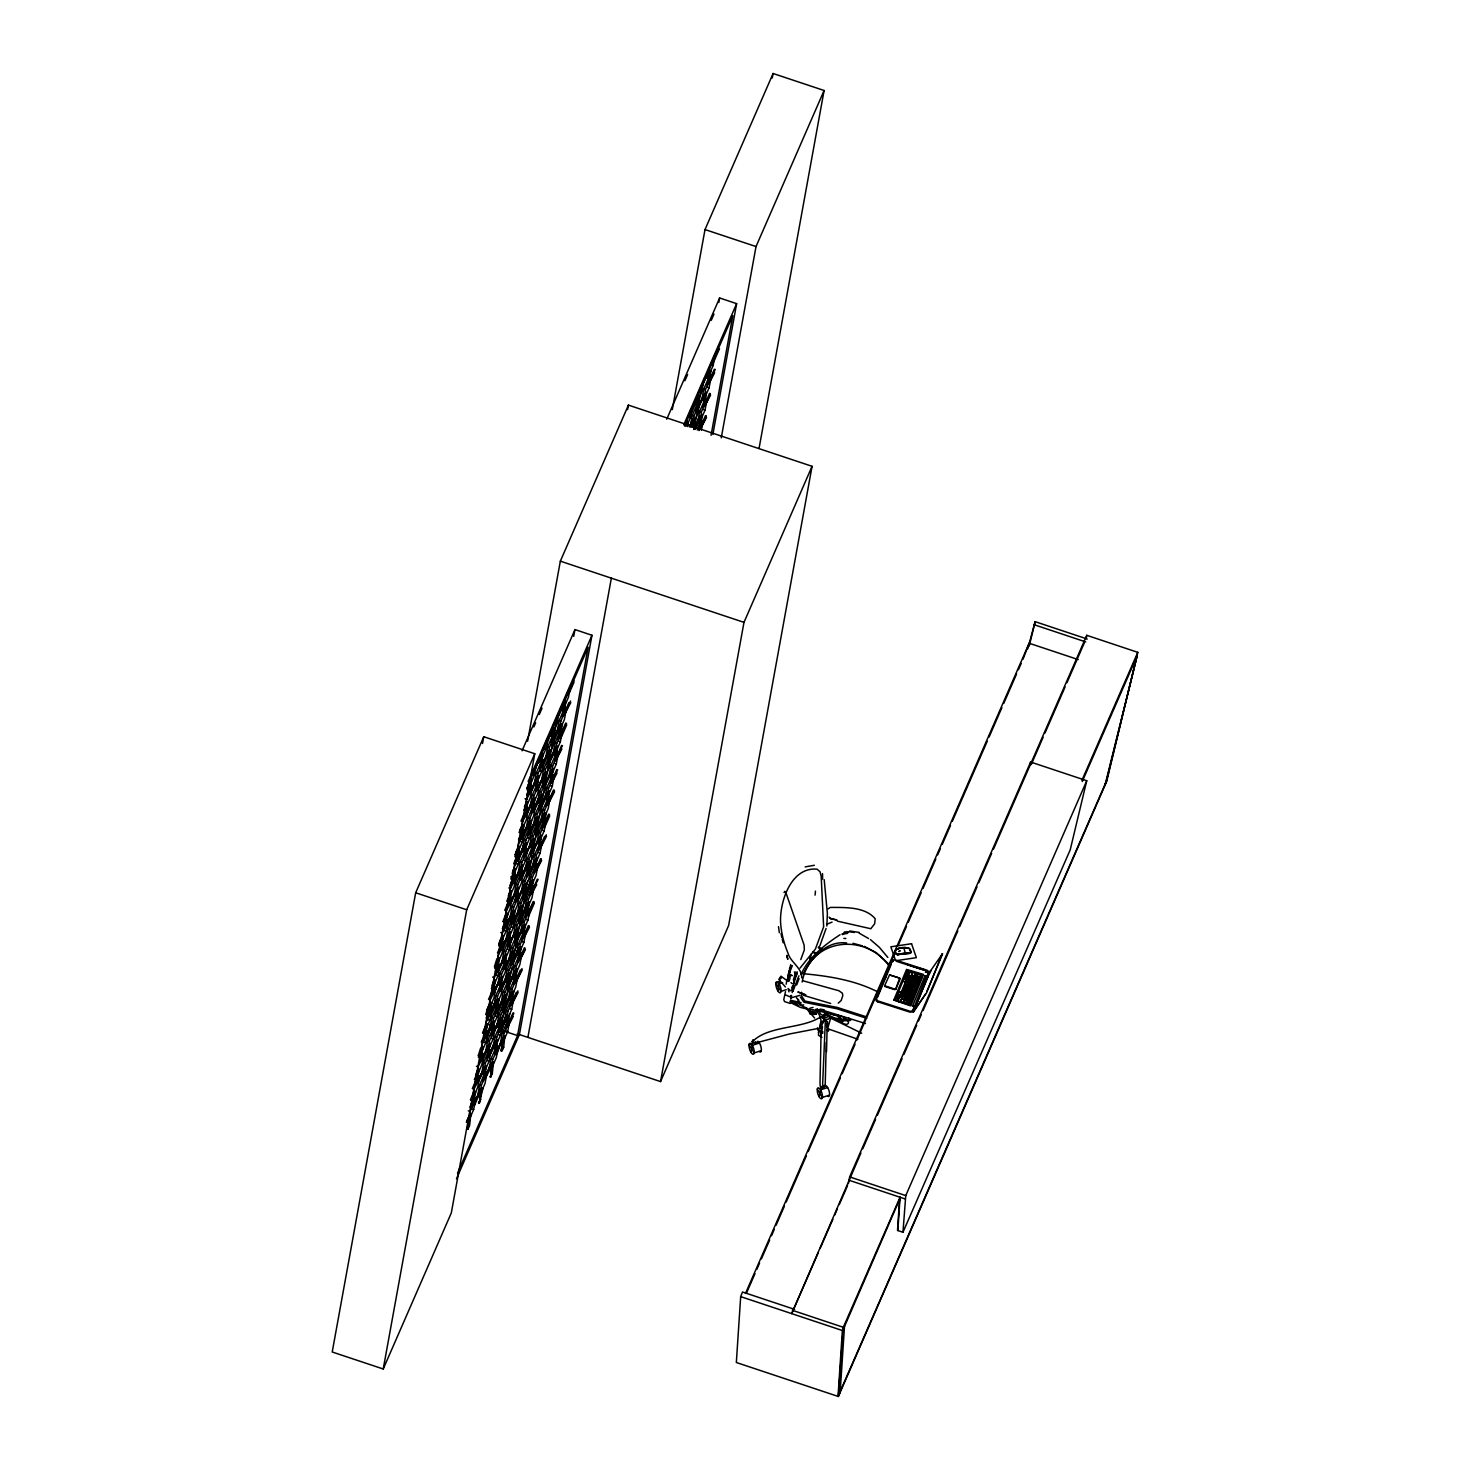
<?xml version="1.0" encoding="UTF-8"?>
<svg xmlns="http://www.w3.org/2000/svg" width="1470" height="1470" viewBox="0 0 1470 1470"><rect width="100%" height="100%" fill="white"/><g stroke="black" fill="none" stroke-linecap="round" stroke-linejoin="round"><path stroke-width="1.5" d="M792.385 986.039L792.863 991.368L798.908 975.786M826.269 1042.469L825.258 1083.28L824.89 1086.514L822.263 1087.873L820.187 1086.146L820.021 1082.876L821.142 1028.945L822.906 1021.227M784.061 892.547L784.778 891.353L785.954 892.786L804.108 945.081L804.347 949.859L800.783 959.579M826.507 1051.583L827.279 1021.429M827.5 1023.322L827.536 1021.705L825.607 1020.823L822.851 1021.246L822.3 1022.808M825.368 1020.805L822.483 1087.892M797.273 971.89L796.262 975.639M820.995 1021.54L819.874 1028.118L789.39 1033.998L754.514 1043.296L752.052 1041.807L753.099 1039.676M794.59 1309.366L742.479 1292.001L740.678 1296.632L736.341 1362.506L838.359 1396.5L1106.689 781.434L1137.78 652.331L1086.771 635.316L993.463 849.182M838.029 1396.39L842.365 1330.515M897.858 1230.555L900.063 1197.241L843.321 1327.3L838.359 1396.5L840.178 1391.87L844.515 1325.995L842.714 1330.626L740.678 1296.632M842.714 1330.626L899.566 1199.428L897.508 1230.445L902.966 1232.246L905.759 1195.606L1086.753 780.717L1030.635 762.03L849.642 1176.9L848.429 1183.589M791.393 997.597L791.54 995.447M913.127 1012.058L926.633 992.673L942.178 953.81M913.495 1011.727L913.917 1011.048M815.078 895.138L815.464 891.114M793.579 985.268L793.194 990.872M786.193 984.22L786.726 980.766L788.067 981.464M790.695 997.193L790.952 995.521M790.162 976.613L789.537 980.122M826.765 1027.475L827.5 1023.138M819.856 1028.118L821.05 1020.07L819.562 1016.468M792.422 990.615L795.435 973.783L794.333 971.909M415.679 892.768L332.22 1351.996L383.229 1368.993L451.308 1212.934L534.768 753.724L483.759 736.727L415.679 892.768L466.688 909.765L383.229 1368.993M482.528 743.471L483.759 736.727M527.62 741.247L560.346 561.154L628.425 405.114L812.065 466.302L728.624 925.53L660.544 1081.589L517.275 1033.851M470.823 1113.837L469.647 1125.267L467.938 1129.162L470.014 1111.43L480.635 1089.307L474.314 1103.529M471.135 1106.579L473.689 1102.959L475.71 1091.824L473.175 1095.444L471.999 1106.873L474.057 1089.123L484.696 1067.018L478.173 1079.733M483.079 1057.738L488.738 1044.729L478.099 1066.834L476.041 1084.584L477.217 1073.155M489.363 1006.27L488.187 1017.699L490.263 999.968L500.903 977.844L494.379 990.578M493.957 991.515L495.133 980.086L491.403 995.116L494.306 977.66L504.945 955.555L499.286 968.565M506.525 923.693L513.048 910.977L502.409 933.082L500.351 950.833L502.372 939.679M510.586 901.404L517.109 888.688L506.47 910.794L504.394 928.525L505.57 917.096M510.145 902.341L511.321 890.912L507.609 905.961L510.513 888.505L521.152 866.4L515.474 879.391M521.776 827.941L520.601 839.37L522.677 821.62L533.316 799.515L526.793 812.23M525.837 805.633L524.661 817.063L526.719 799.331L537.358 777.226L531.681 790.217M530.78 777.042L528.704 794.774L529.88 783.345M467.938 1129.162L469.959 1118.009M518.579 850.505L516.558 861.659L518.616 843.909L529.255 821.803L522.732 834.519M467.092 1128.887L470.418 1116.061M474.057 1095.995L474.865 1091.53M476.886 1080.395L477.695 1075.93M480.874 1059.962L482.16 1051.418M485.798 1031.352L486.625 1026.887M490.263 1006.821L491.072 1002.375M498.367 962.244L497.999 969.208L499.175 957.779M501.196 946.643L502.813 937.713M506.47 917.666L507.279 913.201M510.108 897.6L507.609 905.961M514.573 873.07L514.206 880.052L515.382 868.623M518.212 853.004L519.02 848.558M526.315 808.426L523.798 816.787M529.476 792.44L530.78 783.914M477.75 1080.67L478.926 1069.241M485.853 1036.093L487.029 1024.663M489.896 1013.804L491.917 1002.65M502.06 946.919L503.218 935.49M508.124 913.476L505.257 924.354M518.249 857.745L519.424 846.316M524.331 824.321L522.309 835.456L519.755 839.076M526.352 813.167L527.528 801.738M530.413 790.878L531.589 779.449M482.215 1057.445L482.472 1061.083L488.132 1048.073M508.142 932.991L508.399 936.611L502.722 949.62L502.483 945.982L509.006 933.266L498.367 955.371L496.29 973.122L497.466 961.692M514.022 882.459L520.545 869.725L514.867 882.735L514.629 879.115M524.606 847.437L518.083 860.17L524.349 843.817L514.573 866.197L512.497 883.948L513.673 872.518M466.284 1121.996L467.974 1122.565L473.652 1109.556L475.674 1098.421L473.983 1097.851M478.43 1055.129L480.139 1055.699L485.798 1042.689L487.838 1031.536L486.129 1030.966M482.491 1032.84L484.181 1033.392L489.859 1020.401L491.88 1009.247L490.19 1008.677M492.285 988.814L497.962 975.804L499.984 964.669L498.293 964.099L495.849 969.667M498.697 943.666L500.388 944.236L506.066 931.227L508.087 920.073L506.397 919.503M510.843 876.782L512.534 877.351L518.212 864.342L520.233 853.206L518.542 852.637M514.886 854.493L516.595 855.062L522.273 842.053L524.294 830.917L522.585 830.348M527.05 787.608L528.741 788.177L534.418 775.186L536.44 764.033L531.589 775.186M479.643 1084.842L477.621 1095.995L479.33 1096.565L485.008 1083.555L487.029 1072.402L485.32 1071.851L479.643 1084.842L481.351 1085.411L479.33 1096.565M483.704 1062.553L481.682 1073.706L483.373 1074.258L489.051 1061.266L491.072 1050.113L489.381 1049.543L483.704 1062.553L485.394 1063.122L483.373 1074.258M492.615 1029.11L487.746 1040.264L485.725 1051.399L487.434 1051.969L493.093 1038.978L495.133 1027.824L493.424 1027.254M496.676 1006.821L491.807 1017.975L489.786 1029.11L491.476 1029.68L497.154 1016.67L499.175 1005.535L497.485 1004.965M495.849 995.668L493.828 1006.821L495.537 1007.391L501.196 994.381L503.236 983.246L501.527 982.677L495.849 995.668L497.558 996.237L495.537 1007.391M499.91 973.379L497.889 984.532L499.579 985.102L505.257 972.093L507.279 960.939L505.588 960.388L499.91 973.379L501.601 973.948L499.579 985.102M503.953 951.09L501.932 962.244L503.64 962.813L509.3 949.804L511.339 938.65L509.631 938.08L503.953 951.09L505.662 951.66L503.64 962.813M512.865 917.647L508.014 928.801L505.992 939.955L507.683 940.506L513.361 927.515L515.382 916.361L513.692 915.792M516.925 895.359L512.056 906.512L510.035 917.647L511.744 918.217L517.403 905.208L519.443 894.072L517.734 893.503M516.117 884.223L514.077 895.359L515.786 895.928L521.464 882.919L523.485 871.784L521.776 871.214L516.117 884.223L517.808 884.775L515.786 895.928M524.22 852.637L520.159 861.916L518.138 873.07L519.847 873.639L525.507 860.63L527.528 849.476L525.837 848.925M528.263 830.348L524.22 839.627L522.181 850.781L523.89 851.35L529.567 838.341L531.589 827.187L529.88 826.618M528.263 817.338L526.242 828.492L527.932 829.043L533.61 816.052L535.631 804.899L533.941 804.329L528.263 817.338L529.972 817.908L527.932 829.043M532.324 795.049L530.284 806.185L531.993 806.754L537.671 793.763L539.692 782.61L537.983 782.04L532.324 795.049L534.014 795.619L531.993 806.754M541.236 761.607L536.366 772.761L534.345 783.896L536.036 784.466L541.713 771.456L543.735 760.321L542.044 759.751M479.79 1089.031L480.029 1092.651L474.369 1105.66M483.244 1070.086L483.85 1066.742M486.276 1035.156L492.799 1022.44L486.515 1038.794L491.403 1025.398M495.39 1003.202L495.996 999.857L490.318 1012.867M499.433 980.913L493.773 993.922L500.057 977.568M512.203 910.683L512.442 914.322L506.764 927.331M515.639 891.739L516.246 888.394M528.41 821.528L528.649 825.148L522.971 838.157M532.452 799.239L526.995 813.718M536.513 776.932L530.229 793.285L536.752 780.57M487.434 1051.969L489.455 1040.833L500.094 1018.728L493.571 1031.444M491.476 1029.68L493.497 1018.545L504.137 996.421L497.613 1009.155M507.683 940.506L509.704 929.371L520.343 907.266L513.82 919.981M511.744 918.217L513.765 907.082L524.404 884.958L517.881 897.692M519.847 873.639L521.868 862.486L532.508 840.381L525.984 853.096M523.89 851.35L525.911 840.197L536.55 818.092L530.027 830.807M536.036 784.466L538.075 773.312L548.714 751.207L542.191 763.941L542.43 767.561L548.089 754.551L547.851 750.931M538.387 761.607L540.096 762.177L542.118 751.023L548.659 736.066M483.005 1088.112L479.293 1103.161L481.315 1092.008M484.512 1069.425L483.336 1080.854L484.108 1071.667M488.15 1049.36L487.397 1058.565L488.573 1047.136M492.615 1024.847L491.439 1036.276L493.92 1023.175M498.367 998.644L495.482 1013.988L497.521 1002.834M500.314 982.493L499.543 991.699L500.719 980.269M504.761 957.962L503.585 969.391L504.357 960.204M510.843 924.538L512.865 913.384L510.843 924.538L513.397 920.918L515.419 909.765M516.925 891.096L514.904 902.231L518.616 887.2L517.44 898.629M525.029 846.5L523.853 857.947L525.874 846.793M530.78 820.315L527.895 835.64L529.935 824.505M533.132 801.922L531.093 813.075L534.823 798.026L533.647 809.455M536.77 781.856L535.999 791.062L537.175 779.633M541.236 757.344L540.06 768.773L542.522 755.672M479.293 1103.161L482.16 1087.818M510.108 934.001L507.646 947.103L509.667 935.967M504.357 967.076L505.588 960.388M520.564 877.902L521.776 871.214M485.045 1076.959L486.221 1065.529M493.148 1032.381L494.324 1020.952M499.212 998.938L497.191 1010.074L494.637 1013.694M501.252 987.785L502.428 976.356M509.355 943.207L510.531 931.778M525.543 854.033L526.719 842.604M529.604 831.744L531.625 820.591M541.75 764.859L542.926 753.43M505.717 964.559L505.956 968.197L511.633 955.188L507.554 962.336M527.84 866.014L521.317 878.748L527.601 862.394L517.808 884.775M540.096 762.177L545.774 749.167L547.795 738.032M490.998 1058.841L488.977 1069.976L490.668 1070.546L496.345 1057.555L498.367 1046.401L496.676 1045.831L490.998 1058.841L492.707 1059.411L490.668 1070.546M495.041 1036.552L493.02 1047.687L494.728 1048.257L500.388 1035.247L502.428 1024.112L500.719 1023.543L495.041 1036.552L496.75 1037.103L494.728 1048.257M503.971 1003.11L499.102 1014.245L497.08 1025.398L498.771 1025.968L504.449 1012.959L506.47 1001.823L504.78 1001.254M503.144 991.956L501.123 1003.11L502.832 1003.679L508.491 990.67L510.531 979.516L508.822 978.965L503.144 991.956L504.853 992.526L502.832 1003.679M507.205 969.667L505.184 980.821L506.874 981.372L512.552 968.381L514.573 957.227L512.883 956.658L507.205 969.667L508.896 970.237L506.874 981.372M515.308 938.08L511.248 947.378L509.226 958.513L510.935 959.083L516.595 946.092L518.634 934.938L516.925 934.369M520.159 913.936L515.308 925.089L513.287 936.225L514.978 936.794L520.656 923.785L522.677 912.649L520.986 912.08M519.351 902.782L517.33 913.936L519.039 914.505L524.698 901.496L526.738 890.361L525.029 889.791L519.351 902.782L521.06 903.352L519.039 914.505M523.412 880.493L521.391 891.647L523.081 892.216L528.759 879.207L530.78 868.053L529.09 867.502L523.412 880.493L525.102 881.063L523.081 892.216M527.454 858.204L525.433 869.358L527.142 869.928L532.801 856.918L534.841 845.764L533.132 845.195L527.454 858.204L529.163 858.774L527.142 869.928M536.366 824.762L531.515 835.915L529.476 847.069L531.184 847.62L536.862 834.629L538.884 823.476L537.175 822.906M535.558 813.627L533.537 824.762L535.227 825.332L540.905 812.322L542.926 801.187L541.236 800.617L535.558 813.627L537.267 814.196L535.227 825.332M539.619 791.338L537.579 802.473L539.288 803.043L544.966 790.033L546.987 778.898L545.278 778.328L539.619 791.338L541.309 791.889L539.288 803.043M547.722 759.751L543.661 769.03L541.64 780.184L543.33 780.754L549.008 767.744L551.029 756.591L549.339 756.039M552.573 735.606L547.722 746.742L545.682 757.895L547.391 758.465L553.069 745.455L555.09 734.302L553.382 733.732M490.539 1066.375L491.145 1063.03L484.861 1079.366L491.384 1066.65M498.642 1021.779L492.964 1034.788L499.249 1018.434M503.291 996.145L503.53 999.765L497.871 1012.775M501.674 986.848L508.197 974.132L501.876 988.336M519.498 906.972L519.737 910.61L514.059 923.601M527.601 862.394L521.317 878.748M531.038 843.449L525.378 856.44L531.644 840.105M535.098 821.142L535.705 817.798M534.088 808.518L539.747 795.509L533.481 811.863L540.005 799.147M498.771 1025.968L500.792 1014.814L511.431 992.709L504.908 1005.425M510.935 959.083L512.957 947.948L523.596 925.843L517.072 938.558M514.978 936.794L516.999 925.659L527.638 903.535L521.115 916.269M531.184 847.62L533.206 836.485L543.845 814.38L537.322 827.096M543.33 780.754L545.37 769.6L556.009 747.495L549.486 760.211M547.391 758.465L549.413 747.311L560.052 725.206L553.529 737.922M549.743 735.606L551.434 736.158L553.473 725.022L559.206 711.921M493.516 1061.818L492.34 1073.247L490.631 1077.142L491.403 1067.937M501.215 1019.463L498.734 1032.565L500.755 1021.411M505.662 994.933L501.932 1009.982L505.662 994.933L504.486 1006.362M508.014 976.539L506.838 987.969L507.609 978.781M516.117 931.962L514.941 943.391L517.403 930.289M521.868 905.759L518.983 921.102L521.023 909.948M524.22 887.384L523.044 898.813L523.816 889.607M527.859 867.318L527.087 876.506L528.263 865.077M532.324 842.788L531.148 854.217L533.61 841.116M534.345 831.653L536.899 828.033L538.075 816.603L535.19 831.928L537.23 820.774M540.023 800.433L539.251 809.639L540.427 798.21M542.448 787.056L544.47 775.921L542.448 787.056L545.003 783.437L546.178 772.007M554.282 727.429L551.397 742.754L553.418 731.619M490.631 1077.142L491.807 1065.713M549.817 751.942L547.354 765.043L549.376 753.908M495.868 1050.297L496.676 1045.831M544.065 785.017L545.278 778.328M496.382 1050.958L497.558 1039.529M508.546 984.073L509.722 972.644M516.65 939.495L517.826 928.066M520.692 917.188L522.714 906.053M524.753 894.899L525.911 883.47M528.796 872.61L529.972 861.181M532.838 850.321L534.014 838.892M540.942 805.744L542.118 794.314M549.045 761.148L550.221 749.718M553.106 738.859L555.127 727.705M496.805 1050.021L497.062 1053.641L501.876 1040.356M504.247 1009.614L500.553 1029.937L517.55 1035.597L457.537 1173.152M505.478 1002.834L508.749 984.771M509.575 980.251L511.633 968.969M518.928 951.476L512.405 964.191L518.689 947.838L508.896 970.237M513.673 957.668L516.962 939.606M517.789 935.104L520.251 921.543M521.887 912.521L524.753 896.7M525.984 889.938L527.638 880.897M528.612 875.017L535.135 862.302L529.457 875.312L529.218 871.673M530.1 867.355L532.14 856.054M532.967 851.553L536.66 831.23M537.891 824.449L540.758 808.647M541.989 801.867L545.425 782.518M546.105 779.284L549.376 761.221M550.203 756.701L552.665 743.159M554.3 734.118L557.185 718.316M559.133 712.013L557.112 723.166L551.434 736.158M573.723 636.363L574.954 629.583L591.969 635.26L519.406 1034.549L456.49 1178.756M506.397 1023.543L502.336 1032.822L500.314 1043.976L502.023 1044.545L507.701 1031.536L509.722 1020.382L508.014 1019.831M511.266 999.398L506.397 1010.533L504.375 1021.687L506.066 1022.256L511.744 1009.247L513.765 998.093L512.074 997.524M510.439 988.244L508.418 999.398L510.127 999.949L515.786 986.958L517.826 975.804L516.117 975.235L510.439 988.244L512.148 988.814L510.127 999.949M514.5 965.955L512.479 977.091L514.169 977.66L519.847 964.669L521.868 953.515L520.178 952.946L514.5 965.955L516.191 966.525L514.169 977.66M518.542 943.666L516.521 954.802L518.23 955.371L523.89 942.362L525.929 931.227L524.22 930.657L518.542 943.666L520.251 944.218L518.23 955.371M527.454 910.224L522.603 921.359L520.582 932.513L522.273 933.082L527.95 920.073L529.972 908.938L528.281 908.368M526.646 899.07L524.625 910.224L526.333 910.794L531.993 897.784L534.033 886.63L532.324 886.079L526.646 899.07L528.355 899.64L526.333 910.794M530.707 876.782L528.686 887.935L530.376 888.486L536.054 875.495L538.075 864.342L536.385 863.772L530.707 876.782L532.397 877.351L530.376 888.486M538.81 845.195L534.749 854.493L532.728 865.628L534.437 866.197L540.096 853.206L542.136 842.053L540.427 841.483M543.661 821.05L538.81 832.204L536.77 843.339L538.479 843.909L544.157 830.899L546.178 819.764L544.47 819.194M542.853 809.896L540.831 821.05L542.54 821.62L548.2 808.61L550.221 797.475L548.53 796.905L542.853 809.896L544.562 810.466L542.54 821.62M546.913 787.608L544.874 798.761L546.583 799.331L552.261 786.321L554.282 775.168L552.573 774.616L546.913 787.608L548.604 788.177L546.583 799.331M555.017 756.039L550.956 765.319L548.935 776.472L550.625 777.042L556.303 764.033L558.324 752.879L556.634 752.309M559.059 733.732L555.017 743.03L552.977 754.183L554.686 754.735L560.364 741.744L562.385 730.59L560.676 730.02M559.059 720.741L557.038 731.876L558.729 732.446L564.407 719.436L566.428 708.301L564.737 707.731L559.059 720.741L560.768 721.311L558.729 732.446M500.866 1027.732L507.389 1014.998L501.105 1031.352L506.801 1016.101M510.586 992.434L510.825 996.054L505.166 1009.063M518.689 947.838L512.405 964.191M522.75 925.549L522.989 929.187L516.466 941.903L522.199 928.801M526.187 906.604L526.793 903.26M525.176 893.962L531.699 881.247L525.415 897.6L531.093 884.591M543 814.086L543.238 817.724L537.561 830.715M541.383 804.807L547.906 792.073L541.585 806.295M555.145 747.219L555.403 750.839L548.861 763.555L554.613 750.453M558.6 728.256L559.206 724.912M502.023 1044.545L504.045 1033.392L513.03 1012.867M506.066 1022.256L508.087 1011.103L516.264 992.434M522.273 933.082L524.294 921.929L533.279 901.404M534.437 866.197L536.458 855.062L544.617 836.375M538.479 843.909L540.501 832.773L548.678 814.086M550.625 777.042L552.665 765.888L561.632 745.363M554.686 754.735L556.707 743.599L565.693 723.056M562.789 710.157L564.811 699.003L570.489 686.012L568.467 697.147L562.789 710.157L561.081 709.587M501.123 1050.848L503.163 1039.713L501.123 1050.848L503.677 1047.228L501.987 1051.142M507.205 1017.405L506.029 1028.835L508.51 1015.733M512.957 991.221L510.09 1006.546L512.111 995.41M513.287 983.981L515.308 972.828L514.133 984.257L514.978 980.067M518.947 952.762L518.175 961.968L519.351 950.539M525.433 917.096L529.163 902.047L527.987 913.476L525.433 917.096L529.163 902.047M531.515 883.654L530.339 895.083L531.111 885.895M545.37 812.873L542.485 828.216L544.525 817.063M547.722 794.498L546.546 805.928L547.318 796.722M555.825 749.902L554.649 761.331L557.112 748.23M561.577 723.718L558.692 739.042L560.713 727.889M563.929 705.324L562.753 716.754L563.524 707.548M524.716 926.578L522.236 939.679L524.257 928.525M540.905 837.404L538.443 850.505L540.464 839.352M523.412 935.122L524.22 930.657M535.154 870.461L536.385 863.772M503.677 1047.228L504.853 1035.799M507.738 1024.939L509.759 1013.804M511.78 1002.65L513.802 991.497M515.841 980.361L517.017 968.932M519.884 958.072L521.06 946.643M523.945 935.765L525.121 924.336M532.048 891.188L533.206 879.758M540.133 846.61L541.309 835.18M544.194 824.303L546.215 813.167M548.236 802.014L549.413 790.584M556.34 757.436L557.516 746.007M560.401 735.147L562.422 723.993M564.443 712.858L565.619 701.429M525.415 949.62L519.7 960.48L525.213 948.132M541.621 860.446L535.907 871.306L541.419 858.958M557.02 773.128L552.114 782.132L557.626 769.784M568.927 689.632L569.166 693.252L574.035 682.098M627.598 409.615L628.425 405.114M517.55 1035.597L588.129 647.204L528.134 784.759M527.895 1037.379L611.355 578.169M672.286 409.634L705.012 229.559L773.091 73.5L824.1 90.497L759.053 448.423M685.571 426.098L686.784 419.409M687.648 426.576L687.592 421.835M690.9 410.038L691.139 413.658L696.817 400.648M686.747 426.006L690.441 417.553L692.462 406.418L687.592 417.553M692.388 415.128L690.349 426.282L692.058 426.851L697.736 413.842L699.757 402.688L698.048 402.137L692.388 415.128L694.079 415.698L692.058 426.851M691.911 422.662L692.517 419.317L690.128 427.035M694.41 403.993L696.1 404.562L698.14 393.409L704.681 378.452M693.234 426.759L693.197 422.019M698.544 398.039L696.063 411.141L698.103 400.005M697.239 406.584L698.048 402.137M693.711 429.534L694.887 418.105M697.772 407.245L698.948 395.816M694.869 425.087L698.195 406.308L704.718 393.592L694.079 415.698M698.967 402.504L701.025 391.222M694.887 429.442L695.714 424.995L694.005 424.426M696.1 404.562L701.778 391.553L703.799 380.399M718.812 302.489L719.62 297.969L736.635 303.647L712.858 434.495M699.683 411.416L697.644 422.57L699.352 423.121L705.03 410.13L707.052 398.976L705.343 398.407L699.683 411.416L701.374 411.986L699.316 429.718L700.492 418.288M707.787 379.83L703.726 389.127L701.704 400.263L703.413 400.832L709.073 387.841L711.094 376.688L709.404 376.118M694.998 428.891L700.675 415.881L695.971 426.373M714.402 369.154L705.435 389.697L703.358 407.429L704.534 396M709.44 373.986L707.419 385.14L709.477 367.408L715.21 354.288L713.134 365.534L707.456 378.543L705.747 377.974M705.435 396.569L705.067 403.533L706.243 392.104M709.073 376.504L709.881 372.039M701.006 425.822L702.182 414.393L698.471 429.442M709.11 381.244L711.149 370.091M710.598 395.081L704.883 405.94L710.396 393.592M701.374 430.195L703.009 421.265L701.3 420.714L697.239 429.993M772.264 78.002L773.091 73.5M711.057 435.285L732.795 315.591L684.616 426.043M721.255 437.895L756.021 246.556L824.1 90.497M660.544 1081.589L743.985 622.361L812.065 466.302M751.005 1052.299L752.254 1045.354L759.384 1043.038M777.832 990.762L779.1 983.834L782.665 982.677M779.284 982.86L779.761 980.233M789.243 981.115L787.387 979.608L790.695 964.577M788.049 980.711L788.508 973.397L791.319 965.753M789.482 974.022L790.327 969.355L789.39 968.859M790.364 975.547L789.169 974.592M818.404 1032.859L819.066 1029.184M822.483 1026.795L820.921 1037.03M823.2 1022.863L825.313 1013.51M819.213 1096.804L820.48 1089.858L827.61 1087.561M824.486 1086.918L824.596 1086.22A5.733 2.04 72.1 0 1 827.114 1086.734L828.106 1088.37A5.733 2.04 72.1 0 1 829.595 1094.452L829.337 1095.83A5.733 2.04 72.1 0 1 827.849 1096.289M844.772 1017.993L847.804 1020.694L841.41 1020.694L844.423 1018.967L847.804 1020.694L848.98 1018.012M860.924 1153.013L791.705 1313.629L818.239 1252.807M897.876 954.177L903.388 953.442M896.902 954.434L910.591 952.964M908.442 953.534L898.611 954.508M912.484 1006.325L925.016 975.786L926.798 976.374L927.809 976.907L926.082 976.907L914.156 1007.262L912.539 1005.811M913.734 1007.317L915.351 1006.932L913.789 1007.134M925.016 975.786L926.247 977.109M899.438 1200.586L900.063 1197.241M1078.245 659.589L1029.147 643.235L1023.028 659.203M1030.029 765.374L1030.635 762.03M1086.165 638.66L1086.771 635.316M1086.753 780.717L1070.197 849.899L902.966 1232.246M826.838 926.045L827.389 913.458L824.192 879.648M801.72 977.844C802.253 967.885 790.254 962.207 787.828 952.762C783.73 942.711 780.974 932.053 780.533 921.175C780.129 900.265 791.632 866.767 817.081 869.174L820.058 871.784L821.179 876.304L823.641 926.817L815.409 949.014L800.047 968.087M885.73 977.715L884.995 977.936M895.671 989.439L884.536 985.69M895.597 998.828C893.282 1000.335 898.832 1001.952 898.262 999.343M898.078 999.343L895.947 997.854M896.81 995.778L897.766 994.51M905.373 982.18L901.386 992.066L898.776 991.846M900.191 1001.787C897.012 1003.881 898.666 993.463 901.974 997.891M896.847 995.998C900.43 995.319 899.125 1001.254 896.186 998.222M903.903 978.744L903.131 980.6M899.971 996.421C899.309 993.279 903.921 997.138 903.756 993.389M903.205 994.841L900.926 994.547M901.055 992.856L900.283 994.712M906.898 974.941C910.61 978.781 905.465 965.165 908.148 972.111M903.315 988.63L905.446 989.53M900.724 1001.75C898.905 995.98 907.854 1001.75 902.231 998.093M907.192 984.955C904.95 989.475 903.995 984.128 905.777 982.327M903.333 981.133L905.557 981.758L906.494 979.755M906.09 981.556L908.037 983.044L906.126 981.758L906.641 980.251L909.158 980.49L909.801 979.075M903.113 995.998L905.134 997.083L905.943 995.594M912.668 972.019L910.885 976.301L908.754 975.731M905.74 989.935C904.601 987.399 910.242 990.1 909.213 986.701M903.444 988.134L904.215 986.37L906.328 987.05M907.651 986.076L909.434 987.16M908.056 983.246L907.413 984.661M906.641 1001.162L904.675 999.453M905.061 997.689L904.417 999.122M908.313 983.448L910.591 984.257L908.46 983.779M908.919 981.152L908.405 982.291M909.287 994.565L908.534 996.348L906.42 995.668M910.059 979.259C907.339 982.125 914.101 983.136 909.342 981.684M910.683 976.907L910.022 978.395M910.15 992.618L909.397 994.253L907.339 993.628M905.832 990.229L907.651 990.798L907.155 992.562M913.752 976.778L912.852 978.248L910.922 977.182M912.613 972.258L910.297 971.523M907.909 1004.359L905.979 1003.698L907.964 1004.543M909.691 986.517L910.297 985.084M909.856 987.215C908.938 983.981 913.936 987.656 913.605 984.036M908.736 1002.558L906.861 1001.603L908.276 998.148M907.504 999.067C905.299 995.539 903.444 1001.658 906.825 1000.353M908.295 983.614L909.03 981.997L911.161 982.677M908.368 996.972L907.872 998.112M912.025 980.582L910.206 979.59L911.896 980.325M910.481 998.387L908.644 997.193M914.505 982.089L912.502 980.637M912.337 994.694L911.529 996.182L909.507 995.098M909.893 992.434C905.502 990.596 912.392 994.473 910.794 990.174M913.366 978.542L914.083 977.091L916.196 978.156M914.322 976.723C920.073 978.891 913.899 972.295 914.248 976.447M914.965 988.263C915.442 992.967 908.386 989.971 913.201 992.618M915.332 974.72L917.041 975.437L917.941 973.581L915.663 973.158L917.739 973.434M915.277 973.122L913.091 972.093L911.841 975.529M912.521 985.984L910.849 985.617L911.473 983.356M909.673 1005.094L909.268 1002.926L910.536 1003.238M907.798 999.894L909.728 1000.592M913.091 987.234C912.558 987.95 918.842 986.443 914.083 985.01M909.709 1002.779L911.051 1002.613L909.636 1002.595M910.481 1000.114C912.117 1003.477 911.143 996.825 911.418 998.424M911.455 996.789L910.904 997.983M915.332 980.251L914.744 981.611M910.775 1002.779L910.022 1005.057L908.919 1004.671M911.933 996.605L913.752 996.109L912.484 996.182M918.364 979.608L916.453 978.744L917.519 976.815M914.266 994.676L913.182 993.481M916.453 978.744C918.805 980.214 920.293 977.403 917.335 976.282M914.983 989.145L916.398 989.678L916.122 987.344M914.799 988.097L912.925 987.344L914.854 987.62M914.285 994.896L913.697 996.182M916.747 985.139L917.464 983.32M917.427 981.648L915.516 981.078L917.464 981.354M919.485 978.322L920.018 981.115L917.684 982.658M916.086 990.56L915.516 991.956M916.986 988.391L917.886 986.241M920.036 980.949L918.787 981.023M918.713 973.93L920.643 974.592L918.309 974.022M918.621 981.096L919.705 981.519M922.388 975.4L921.414 974.61M925.438 972.276L926.449 971.413M785.495 991.662L783.767 999.582L784.539 1001.566L790.217 1003.459L790.676 1000.261L801.113 1002.687M1027.769 648.84L1035.137 621.663L1087.249 639.027M1029.257 645.936L1035.137 621.663M838.947 1394.295L1106.359 781.323L1137.174 655.675L1082.269 781.507M842.733 934.663L844.644 931.888L848.374 931.962M802.179 982.052C809.805 938.54 864.507 931.98 888.909 965.643M752.125 1041.973C767.836 1025.362 800.727 1029.294 820.058 1017.332L819.984 1017.166M792.348 965.588L787.938 976.503L788.6 977.66M913.201 1011.838L913.807 1010.625M793.359 979.939L795.84 972.111M793.782 983.522L796.905 973.71M790.143 967.554L789.555 972.809M811.348 953.975L809.786 959.469L810.907 957.319M819.819 945.945L826.067 928.507M800.985 974.61C808.702 957.172 824.468 944.934 840.05 934.736M790.107 969.189L788.6 973.195L789.427 974.389M794.572 975.657L795.803 972.387M796.648 985.029L799.092 978.597M925.549 970.42L910.794 965.716M877.516 997.358L891.206 964.412M884.609 985.727L889.515 974.959M895.597 989.439L899.658 978.156M895.781 989.292L900.081 978.928M896.149 998.406L896.461 996.734M905.171 982.034L902.892 981.262L898.758 991.129M905.024 976.484L904.344 978.597L906.475 979.534M906.328 976.521L906.916 974.775M906.898 974.371L907.89 972.809M898.978 997.083L899.732 995.135M907.394 977.495L906.714 979.075M900.908 994.308L901.845 992.82M902.304 990.706C899.842 993.352 905.575 993.757 904.601 991.552M903.168 988.612L902.819 990.449M908.68 975.455L910.334 971.358L912.539 971.982M900.338 1001.805L901.974 997.744M900.246 996.55L902.121 997.248L902.8 995.355M905.483 989.347L904.638 991M905.777 988.74L906.292 987.215M904.289 998.994C900.485 999.508 903.131 994.602 905.097 997.377M903.683 994.62L903.15 996.439M904.62 992.489L903.976 994.29L905.906 995.392M905.796 990.523C902.01 991.736 909.967 993.738 904.748 992.599M906.659 987.913L907.119 986.333M910.206 984.863L908.258 984.073L907.431 985.617M910.077 979.479L910.775 977.807M910.959 977.385L911.51 975.804M903.039 1002.503L904.234 999.618M910.61 984.367L911.161 982.915M911.437 982.327L912.062 980.729M912.3 980.251L912.907 978.708M915.259 972.901C917.207 977.054 908.295 975.437 913.55 976.245M906.2 995.943L905.667 998.001M906.439 995.484L907.376 993.996M907.357 993.463L907.835 991.882M912.208 987.656C907.927 986.48 912.999 989.145 910.904 989.898C907.817 988.061 907.523 992.893 910.408 992.066M909.838 987.528L908.993 989.181L910.904 989.898M914.781 981.445L912.502 980.784L913.091 979.277M915.185 974.647L915.718 973.122M906.641 1001.015L905.557 1003.624L903.425 1003.054M906.935 1000.427L907.468 998.626L905.446 998.148M912.723 986.37L911.951 987.822M914.432 982.125C914.891 984.349 910.187 982.86 913.513 984.147M915.332 980.104C909.893 978.028 917.115 981.078 916.196 978.009M909.709 995.631C908.883 991.368 913.072 995.557 913.091 992.103M910.353 993.169L911.326 991.717M911.271 991.129L911.97 989.457L914.083 990.376M912.649 987.509L912.098 989.2L914.046 989.898M913.054 987.013L913.623 985.304L915.81 985.543M913.899 985.084L914.561 983.191L916.527 983.926M916.655 978.891L914.836 983.044M919.283 977.182L917.317 976.411L918.566 973.746M908.313 1004.377L908.809 1002.613M908.956 1002.283L909.728 1000.831M910.022 1000.261C906.751 999.343 909.709 1001.309 910.61 998.81M916.141 985.543L916.692 983.853M917.574 981.978L917.041 983.283M919.632 977.017L920.606 974.757M909.673 1002.43L910.628 1000.317M911.97 996.421L911.51 1000.592M912.87 994.363L912.282 995.723M913.384 994.014C912.08 991.129 917.519 992.158 914.285 991.846M914.983 989.292L914.138 991.754M914.965 989.328L915.736 987.62L916.765 988.042M916.729 985.433L915.865 987.05M920.44 979.406L919.264 978.983L918.566 980.563M919.54 978.763C919.209 975.014 923.674 977.697 920.385 979.204M910.977 1002.852L911.62 1001.217M913.403 996.917L912.852 998.277M918.199 985.341L919.136 983.118M919.705 981.758L918.805 984L917.427 983.485M921.58 976.797C924.207 974.353 918.401 974.867 921.378 976.944M914.322 1006.38L912.613 1010.993A2.444 1.893 10.3 0 1 909.562 1012.021L877.811 1001.823A2.444 1.893 10.3 0 1 876.23 999.306L891.959 960.957A2.444 1.893 10.3 0 1 895.009 959.928L926.761 970.126A2.444 1.893 10.3 0 1 928.342 972.644L926.633 977.238M913.568 1011.378L929.738 972.313L929.316 973.563M913.532 1011.525L929.352 973.195M926.743 991.68L942.509 954.067M792.256 983.614L790.952 982.621M522.071 750.803L574.954 629.583M666.737 419.189L719.62 297.969M533.849 726.988L535.668 722.817M539.306 714.475L542.044 708.228M684.891 380.785L687.611 374.538M711.259 320.35L713.979 314.102M466.688 909.765L534.768 753.724M528.134 781.562L591.969 635.26M683.752 424.867L736.635 303.647M537.322 762.085L538.939 758.355M526.83 788.361L530.064 780.938M541.419 754.937L534.271 770.997L539.949 757.987M552.757 728.918L546.234 741.633M569.772 689.908L573.833 680.61M691.745 410.314L697.423 397.304M708.779 371.304L702.256 384.019M718.499 349.015L713.593 358.019M527.032 789.849L529.457 784.282M546.472 745.272L551.305 731.986M563.488 706.261L556.965 718.977M713.832 361.638L719.51 348.629M526.646 795.049L530.688 785.752L532.397 786.321L530.376 797.475L524.698 810.466M550.552 742.479L552.261 738.583M561.889 716.46L563.598 712.564M560.768 721.311L568.927 702.623M689.283 426.741L692.517 419.317M541.566 767.285L547.318 754.183M554.539 737.554L559.464 726.309M565.086 713.409L568.32 705.967M690.294 426.373L693.601 418.858M712.987 374.354L708.944 383.652L714.64 372.792M524.386 806.938L526.021 803.226M570.58 701.061L564.884 711.921M715.265 369.448L709.551 380.307M523.779 810.282L525.396 806.571M553.767 741.56L559.445 728.55M570.783 702.531L564.259 715.265M691.139 426.667L692.774 422.937M525.029 811.771L520.968 821.05L522.677 821.62M557.847 738.767L559.555 734.853M534.014 795.619L544.653 773.514L538.976 786.505M694.079 428.707L699.812 415.606M701.374 411.986L709.551 393.317M539.141 785.862L543.202 776.564M561.025 735.698L564.278 728.256M704.883 405.94L708.944 396.661M519.535 831.101L521.96 825.515M566.538 723.35L560.823 734.21M519.737 832.59L520.509 828.584M532.71 802.859L526.168 815.574M544.047 776.84L537.524 789.574M561.062 737.83L566.74 724.839M696.008 428.523L700.069 419.226M518.542 839.627L521.776 832.204M531.093 813.075L532.801 809.161M529.972 817.908L539.747 795.509M541.309 791.889L551.948 769.784L546.27 782.793M698.948 430.563L705.49 415.606M522.934 836.007L528.667 822.906M547.244 780.276L551.342 773.128L544.819 785.862M560.217 750.564L556.174 759.843L561.871 748.983M704.883 418.95L700.841 428.229L706.555 417.37M515.474 853.39L517.918 847.822M562.477 745.639L556.781 756.499M702.292 425.179L706.353 415.881M514.867 856.734L516.448 850.873M513.673 863.79L515.29 860.06M527.05 835.364L528.759 831.469M537.267 814.196L547.042 791.797M548.604 788.177L556.781 769.508M518.083 860.17L523.743 847.161M530.229 832.296L535.962 819.194M552.114 782.132L556.174 772.852M512.24 873.823L513.012 869.817M510.825 879.023L513.25 873.456M530.266 834.445L535.944 821.436M547.299 795.417L540.776 808.151M509.631 886.079L514.482 874.926L516.191 875.495L514.169 886.649L508.491 899.64M545.701 805.633L547.391 801.738M544.562 810.466L553.529 789.941M537.524 828.584L543.257 815.482M552.114 795.141L548.071 804.421L554.594 791.705M508.179 896.112L509.814 892.4M554.392 790.217L548.678 801.076M506.764 901.312L509.208 895.745M541.64 827.922L543.349 824.027M529.163 858.774L539.802 836.669L533.279 849.384M510.788 902.892L514.831 893.595M539.214 837.771L532.673 852.729L538.332 839.719M544.819 824.872L548.071 817.43M503.328 920.257L505.753 914.689M549.523 814.38L544.617 823.384M503.53 921.745L505.147 918.033M516.503 892.033L509.98 904.748M544.855 827.004L549.725 815.85M502.336 928.801L503.953 925.089M514.904 902.231L516.595 898.335M525.102 881.063L535.741 858.958L530.064 871.967M506.727 925.181L512.46 912.08M518.083 899.181L523.008 887.935M544.01 839.719L539.968 849.017L546.491 836.301M499.267 942.564L501.711 936.978M546.289 834.813L540.574 845.673M498.661 945.908L500.241 940.047M523.798 888.303L517.275 901.036M497.466 952.946L499.102 949.234M522.199 898.519L523.89 894.624M521.06 903.352L530.835 880.971M532.397 877.351L540.574 858.682M501.876 949.326L507.536 936.335M514.022 921.47L519.755 908.368M535.907 871.306L539.968 862.026M494.416 966.709L496.805 958.991M494.618 968.197L497.044 962.611M518.138 920.808L519.847 916.912M529.494 894.807L531.184 890.912M505.662 951.66L516.301 929.554L509.778 942.27M528.355 899.64L537.322 879.115M499.433 967.903L503.493 958.624M514.904 932.513L509.171 945.614L514.831 932.605M521.317 917.758L527.05 904.656M532.673 891.739L535.907 884.315M491.991 985.286L493.608 981.574M538.185 879.391L532.471 890.25M491.366 988.63L493.001 984.918M504.339 958.899L497.815 971.633M521.354 919.889L527.032 906.88M536.752 884.591L531.864 893.595M491.403 995.116L493.093 991.221M502.74 969.116L505.294 965.496L506.47 954.067M501.601 973.948L512.24 951.843L506.58 964.853M528.612 914.028L531.864 906.604M487.121 1009.431L489.547 1003.863M534.125 901.68L528.41 912.539M485.706 1014.631L488.095 1006.913M528.649 916.178L534.327 903.168M486.129 1017.975L489.381 1010.533M487.342 1017.424L489.051 1013.51M495.996 999.857L486.203 1022.256L484.144 1039.988L485.32 1028.559M497.558 996.237L507.352 973.857M520.251 944.218L528.41 925.549M491.329 1012.499L496.254 1001.254M527.803 928.893L523.761 938.191L529.476 927.313M483.06 1031.719L485.504 1026.152M529.274 925.843L524.367 934.846M483.281 1033.208L484.034 1029.22M490.557 1016.487L496.235 1003.495M507.591 977.476L501.068 990.192M481.26 1042.12L482.895 1038.408M505.992 987.693L507.683 983.797M491.954 1022.146L482.16 1044.545L480.102 1062.277L481.26 1050.848M504.853 992.526L515.492 970.42L508.969 983.136M516.191 966.525L524.367 947.838M497.815 1010.643L503.548 997.542M509.171 984.624L514.096 973.379M519.7 960.48L523.761 951.182M478.209 1055.883L480.598 1048.165M478.411 1057.371L480.837 1051.785M514.886 973.765L508.363 986.48M479.643 1058.841L482.087 1053.273L483.777 1053.825L481.756 1064.978L476.078 1077.988M501.932 1009.982L503.64 1006.086M512.148 988.814L520.307 970.126M484.053 1055.221L487.287 1047.798M505.11 1006.913L509.171 997.634M519.7 973.471L515.658 982.769L522.181 970.053M475.784 1074.46L477.401 1070.73M517.109 979.7L521.979 968.565M474.351 1079.66L476.795 1074.074M497.889 1032.271L500.443 1028.651L501.619 1017.222M509.226 1006.27L510.935 1002.375M485.394 1063.122L495.188 1040.723L488.904 1057.077L495.427 1044.361M496.75 1037.103L506.544 1014.723M478.375 1081.222L483.281 1069.535M490.539 1053.365L495.096 1042.432M512.405 1003.202L515.658 995.778M470.914 1098.604L473.34 1093.037M517.918 990.853L512.203 1001.713M471.117 1100.093L472.734 1096.381M484.089 1070.362L477.566 1083.078M518.12 992.342L511.597 1005.057M469.922 1107.13L473.175 1099.707M482.491 1080.579L484.181 1076.683M481.351 1085.411L491.145 1063.03M492.707 1059.411L503.328 1037.305L497.668 1050.297M466.872 1120.893L469.298 1115.326M513.875 1013.142L507.554 1027.346L513.269 1016.487M467.074 1122.382L467.846 1118.376M478.43 1102.868L480.984 1099.248M489.786 1076.867L492.34 1073.247M779.78 979.057L779.909 980.472M755.947 1041.569L754.771 1042.561M787.387 979.608L789.004 975.915M826.177 1012.26L822.52 1017.773L820.095 1016.928C818.845 1012.444 814.196 1007.667 809.308 1010.46L809.75 1013.841L811.936 1013.73M818.735 1032.087L818.478 1035.321L821.95 1037.361M831.009 1016.634L828.29 1019.151L825.35 1019.408L820.499 1016.542M830.844 1017.295L827.683 1028.724L857.855 1039.235M828.051 1031.481L828.988 1029.294M840.711 1016.358C837.882 1021.723 829.337 1015.109 825.405 1013.216M823.972 1086.532L823.972 1085.356M745.492 1293.416L1029.147 643.235M746.723 1292.553L754.992 1273.608M756.829 1269.4L759.567 1263.097M761.405 1258.89L769.674 1239.945M771.511 1235.737L774.267 1229.416M776.105 1225.208L784.355 1206.282M786.193 1202.074L806.387 1155.769M808.224 1151.561L840.362 1077.914M842.2 1073.706L855.044 1044.251M856.881 1040.043L894.513 953.773M898.188 945.357L906.457 926.431M908.276 922.223L921.139 892.749M922.976 888.541L935.82 859.086M937.658 854.879L940.414 848.576M942.252 844.368L950.502 825.423M952.339 821.216L987.234 741.266M989.071 737.058L1001.915 707.584M1003.753 703.377L1016.597 673.921M1018.434 669.714L1021.191 663.411M862.743 1148.823L875.55 1119.478M877.37 1115.289L902.065 1058.712M903.885 1054.523L916.692 1025.196M918.511 1021.007L921.249 1014.723M923.087 1010.533L957.815 930.896M959.653 926.706L977.017 886.906M978.836 882.698L991.644 853.372M820.058 1248.618L832.884 1219.255M834.703 1215.047L837.459 1208.763M839.278 1204.573L847.51 1185.684M1031.26 764.51L1043.149 737.242M1044.986 733.052L1065.107 686.913M1066.944 682.723L1084.327 642.868M1081.957 780.276L1137.78 652.331M929.095 974.059L929.554 972.754M810.117 1009.853L800.231 1007.336L790.768 1002.724L790.676 1000.261M929.371 972.846L930.767 970.512M929.573 972.993L930.528 970.861M1137.174 655.675L1105.201 784.337L1106.359 781.323M929.867 972.423L930.694 971.027M907.339 970.567L908.423 970.623M905.593 974.739L906.494 972.478L908.956 973.177M904.803 976.595C910.977 978.101 902.635 976.944 906.034 974.592M910.518 976.65C909.03 973.673 905.906 979.13 909.765 978.855M907.762 977.991L907.174 979.994M904.877 984.606L907.045 985.01M899.383 996.862L896.718 996.568L898.868 997.211M897.637 1001.015L895.12 1000.151M906.218 988.593L908.386 988.998L908.037 990.468M914.101 975.823L912.025 975.455M912.355 981.28L911.271 983.687M915.681 979.296L913.329 978.855M906.292 994.639L906.696 993.022M912.999 985.8L910.996 985.176M909.158 996.054L908.717 997.469M905.685 1003.348L903.388 1002.816L904.454 1000.133M912.686 993.738L910.5 993.646L912.282 994.253M916.38 989.843L914.818 989.953M914.652 993.94L913.421 993.849M925.604 993.904L913.476 1011.93M896.13 954.103L895.303 951.219A2.444 1.948 -33.7 0 1 895.653 950.153L898.556 948.334L905.318 947.617M930.381 971.064L942.546 953.644M908.809 965.055L925.383 970.053M824.707 1013.896L823.2 1015.347L821.087 1014.612L817.246 1008.806M838.249 1003.128L841.134 1000.574L842.806 995.594L842.383 993.187L838.855 990.725L802.969 980.784M913.091 972.093L915.13 972.791M907.615 978.046L909.893 978.285L907.909 977.642M906.641 980.343L908.699 980.784M909.25 980.269L907.119 979.792M926.688 972.276L925.604 972.387M917.868 981.262L918.419 979.681M903.664 994.804L905.906 994.988M916.931 983.412L914.836 983.191M906.108 996.164L908.35 996.752M911.97 996.531L913.164 996.697M779.706 981.317L779.155 982.621M753.357 1040.227L753.54 1042.359M821.087 1087.359L820.536 1088.664M828.253 908.809L830.311 907.413C845.103 907.504 864.893 906.567 875.201 918.75L874.65 923.766L870.81 928.728L837.294 921.12M828.602 1016.578L825.478 1017.589L822.575 1015.88M897.325 949.087L896.075 949.455A15.655 12.605 -25.8 0 1 897.27 948.995L898.115 948.793M919.467 977.164L917.353 976.888M918.033 985.598L916.692 985.598L917.666 985.874M913.825 992.158L915.222 992.415L914.469 994.106M902.856 1002.65L900.742 1001.97M908.625 953.424L909.103 953.35A15.655 10.014 37.3 0 0 910.224 953.35L907.413 953.387M826.948 924.189L832.093 922.113M897.692 948.83L901.165 947.985M898.482 948.536L899.622 948.223M805.192 866.896L814.362 865.279M779.541 982.034L775.976 983.191L780.956 991.405L786.303 989.678M752.695 1043.553L749.13 1044.711L754.128 1052.943L761.258 1050.627M823.549 1086.881L821.767 1086.863M829.466 1095.132L822.336 1097.447L817.357 1089.215M801.517 973.563C826.967 975.749 854.015 979.865 877.314 991.662M800.066 995.3L791.889 997.597L785.623 994.97M899.732 948.021L899.879 947.985A15.894 10.069 -16.8 0 1 905.097 947.433L909.36 948.536A2.444 1.452 41.9 0 1 910.04 949.418A7.718 4.594 41.9 0 1 910.353 950.3L910.775 951.77A7.718 4.594 41.9 0 1 910.83 952.468M897.417 954.563L901.496 953.773A15.894 8.581 -14.5 0 1 906.714 953.203L907.964 953.221M899.217 954.361L900.632 954.122M907.872 972.295L906.825 972.074M904.16 978.579L906.475 979.13M908.644 988.538L906.806 988.005M898.813 991.662C894.017 994.988 904.712 995.447 897.913 994.069M899.952 996.807L901.771 997.358M901.22 953.938L908.736 953.258M900.136 954.159L902.764 953.736M899.658 954.306L898.795 954.453A15.655 12.605 -25.8 0 1 897.472 954.71M897.803 954.6L898.832 954.471M779.982 978.414L781.434 978.138M901.955 947.782L903.021 947.672M903.572 953.571L904.62 953.442M813.039 1007.409L809.841 1008.255L810.227 1011.36M797.493 999.067L800.378 1005.149L803.722 1004.929M889.515 974.904L899.695 978.101M915.13 974.977L916.876 975.529M910.83 977.954L912.649 978.505M916.674 983.467L914.799 982.824M907.192 984.551L905.465 984M909.379 986.627L907.688 985.911M912.025 989.604L913.844 990.155M908.386 996.182L906.494 995.557M910.665 998.259L908.864 997.542M902.672 1002.669L900.945 1002.117M846.72 943.005C827.647 940.433 812.892 956.253 804.421 971.505C803.998 974.243 801.885 973.14 804.66 973.618M843.853 938.393L845.856 938.503M906.769 947.874L908.827 948.095A15.655 10.014 37.3 0 0 907.578 947.893L903.793 947.709L905.391 953.46M825.956 1020.933L824.449 1020.878M836.797 920.11L830.091 918.309M854.327 932.458L849.513 931.796L841.942 934.148L847.675 933.358M865.481 1023.506L825.166 1010.974L815.685 1009.32M836.595 919.779L830.881 918.934L829.043 917.078M849.66 930.969L859.252 932.439M820.058 1009.1L824.211 1009.78M813.865 1013.932C821.362 1015.255 809.547 1008.053 811.954 1012.995M843.725 1017.111L817.375 1010.643M904.215 978.744L906.292 979.222M916.912 985.323L917.868 985.617M907.155 984.716L905.428 984.183M909.03 989.788L911.014 990.394M902.617 990.302L904.546 991M903.976 994.694L905.704 995.245M909.507 995.888L911.271 996.256M899.934 1001.787L898.28 1001.272M812.855 952.082L817.044 952.983M790.18 1001.29L800.746 1003.753M866.565 1016.872L837.33 1007.464L805.027 1001.088L801.701 996.219L801.481 992.213M866.712 1018.324L836.926 1008.751L803.943 1002.246L800.36 997.009M812.653 952.468L816.75 953.552M853.004 943.299L862.302 945.835M805.854 994.878L798.136 992.103M803.484 995.319L830.642 1003.459M896.957 961.49L926.596 971.009A2.444 1.893 10.3 0 1 928.176 973.526M920.496 978.928L919.503 978.524M911.161 977.532L912.87 978.653M889.956 975.014L899.456 978.083M903.719 988.189L905.336 988.887M905.832 990.357L907.707 991.111M904.454 990.982L902.268 990.872L904.344 991.239M894.66 989.641L884.922 986.517M907.413 993.812L909.213 994.676M898.905 991.68L900.816 992.489M901.863 992.636L903.572 993.371M901 994.731L902.727 995.3M908.736 1002.43L907.045 1001.695L906.016 1003.532M705.012 229.559L756.021 246.556M711.425 364.983L713.134 365.534M707.309 374.354L701.649 387.363M707.382 387.271L709.073 387.841M703.726 389.127L705.435 389.697M700.087 390.983L701.778 391.553M703.321 409.56L705.03 410.13M688.732 416.984L690.441 417.553M1033.667 624.566L1085.76 641.931M560.346 561.154L743.985 622.361M563.249 702.623L557.589 715.633M558.655 741.174L560.364 741.744M555.017 743.03L556.707 743.599M551.36 744.886L553.069 745.455M547.722 746.742L549.413 747.311M544.065 748.597L545.774 749.167M554.613 763.463L556.303 764.033M550.956 765.319L552.665 765.888M553.473 768.295L551.452 779.449M547.318 767.175L549.008 767.744M543.661 769.03L545.37 769.6M540.023 770.886L541.713 771.456M536.366 772.761L538.075 773.312M538.884 775.737L536.862 786.873M532.728 774.616L534.418 775.186M550.552 785.752L552.261 786.321M525.029 798.761L526.719 799.331M526.646 808.059L528.336 808.61L526.315 819.764L520.637 832.773L518.947 832.204M542.448 830.348L544.157 830.899M538.81 832.204L540.501 832.773M535.154 834.06L536.862 834.629M531.515 835.915L533.206 836.485M527.859 837.771L529.567 838.341M524.22 839.627L525.911 840.197M520.564 841.483L522.273 842.053M538.406 852.637L540.096 853.206M534.749 854.493L536.458 855.062M537.267 857.469L535.245 868.605M531.111 856.348L532.801 856.918M523.816 860.06L525.507 860.63M520.159 861.916L521.868 862.486M522.677 864.893L520.656 876.046M516.521 863.772L518.212 864.342M508.822 887.935L510.513 888.505M512.056 906.512L513.765 907.082M506.47 910.794L504.761 910.224L510.439 897.214L512.148 897.784L510.108 908.938L504.449 921.929L502.74 921.378M526.242 919.503L527.95 920.073M522.603 921.359L524.294 921.929M518.947 923.233L520.656 923.785M515.308 925.089L516.999 925.659M826.985 1029.882L828.529 1030.378M511.652 926.945L513.361 927.515M820.903 1031.168L822.943 1031.848M822.851 1033.153L818 1030.286L817.393 1027.934M508.014 928.801L509.704 929.371M504.357 930.657L506.066 931.227M500.719 932.513L502.409 933.082M522.199 941.792L523.89 942.362M514.904 945.522L516.595 946.092M502.336 941.811L504.045 942.362L502.005 953.515L496.345 966.525L494.637 965.955M511.248 947.378L512.957 947.948M513.765 950.355L511.744 961.49M507.609 949.234L509.3 949.804M510.843 967.811L512.552 968.381M496.254 975.235L497.962 975.804M492.615 977.109L494.306 977.66M490.263 999.968L488.554 999.398L494.232 986.388L495.941 986.958L493.902 998.093L488.242 1011.103L486.533 1010.533M510.035 1008.677L511.744 1009.247M506.397 1010.533L508.087 1011.103M502.74 1012.389L504.449 1012.959M499.102 1014.245L500.792 1014.814M495.445 1016.119L497.154 1016.67M491.807 1017.975L493.497 1018.545M488.15 1019.831L489.859 1020.401M487.507 1023.928L498.146 1027.475M505.992 1030.966L507.701 1031.536M502.336 1032.822L504.045 1033.392M498.697 1034.678L500.388 1035.247M491.403 1038.408L493.093 1038.978M487.746 1040.264L489.455 1040.833M490.263 1043.241L488.242 1054.376M484.108 1042.12L485.798 1042.689M482.968 1046.952L480.947 1058.106M849.642 1176.9L905.759 1195.606M849.035 1180.245L905.153 1198.95M487.342 1060.697L489.051 1061.266M476.409 1066.264L478.099 1066.834M474.057 1089.123L472.348 1088.553L478.026 1075.562L479.734 1076.132L477.695 1087.267L472.035 1100.277L470.327 1099.707M471.943 1109.005L473.652 1109.556M468.305 1110.861L470.014 1111.43M792.312 1310.284L843.321 1327.3M798.045 992.048L803.851 993.996M831.175 1014.171L840.013 1016.56A2.334 1.433 23.6 0 0 839.591 1017.185M800.378 1005.149L807.802 1008.677M830.734 1018.159L861.677 1033.189M791.209 1001.621L798.706 1005.333M864.158 946.349L876.249 952.652L889.901 965.165M859.123 933.119L868.549 938.503M824.229 1014.245L840.711 1021.227A2.334 1.433 23.6 0 1 839.205 1018.453M818.625 946.753L822.171 949.308M818.239 947.635L821.73 950.153M870.424 939.587L879.244 947.231L887.862 957.429M786.395 980.178L780.993 976.172L778.788 979.443L785.439 986.958M909.103 948.481L909.324 948.775A2.444 1.452 41.9 0 1 910.003 949.638L910.812 952.542M790.492 990.762L788.067 988.52L788.949 991.864M796.428 997.707L798.927 1000.298M805.56 1007.575L814.637 1018.067M820.389 1018.489L820.039 1017.35M838.212 1015.035L841.41 1020.694M792.128 1001.658L792.826 1003.073M782.279 939.33L783.179 942.821M781.048 933.579L781.819 937.603M778.494 926.67L779.339 932.733M792.22 992.544L792.036 987.326M822.52 873.566L822.63 879.17M850.946 1019.757A4.833 2.977 23.6 0 1 849.531 1020.713M843.063 1020.731A2.334 1.433 23.6 0 1 840.62 1021.429L839.554 1020.878A2.334 1.433 23.6 0 1 841.134 1018.563M839.664 1017.019A2.334 1.433 23.6 0 1 840.087 1016.395M850.064 1019.298A3.822 2.352 23.6 0 1 848.925 1020.033M759.641 1051.785A5.733 2.04 72.1 0 0 761.129 1051.326L761.368 1049.929A5.733 2.04 72.1 0 0 759.88 1043.865L758.887 1042.23A5.733 2.04 72.1 0 0 757.877 1041.238M910.04 949.418A7.736 4.594 41.9 0 1 910.849 952.321A2.444 1.452 41.9 0 1 910.591 952.964M896.884 954.581A2.444 1.948 -33.7 0 1 896.13 954.03A7.718 6.137 -33.7 0 1 895.322 951.127A2.444 1.948 -33.7 0 1 895.634 950.226M878.196 1001.897A2.407 1.874 10.3 0 1 876.671 999.416M892.327 961.913A2.407 1.874 10.3 0 1 893.245 961.325M912.778 1010.111A2.444 1.893 10.3 0 1 909.728 1011.139L877.976 1000.941A2.444 1.893 10.3 0 1 876.396 998.424M891.794 961.839A2.444 1.893 10.3 0 1 892.988 960.81M899.971 950.833L898.758 951.604L899.971 950.888M791.025 996.678L790.823 998.479L791.264 995.76L791.025 996.678M520.968 868.807L519.792 880.236L520.968 868.807M495.868 1043.424L494.692 1054.854L495.868 1043.424M512.056 954.251L510.88 965.68L512.056 954.251M535.558 861.365L534.382 872.794L535.558 861.365M551.764 772.191L550.588 783.62L551.764 772.191M749.259 1044.012L749.002 1045.409A5.733 2.04 72.1 0 0 750.508 1051.473L751.501 1053.108A5.733 2.04 72.1 0 0 754 1053.622L754.239 1052.244A5.733 2.04 72.1 0 0 752.75 1046.162L751.758 1044.527A5.733 2.04 72.1 0 0 749.259 1044.012M776.105 982.493L775.848 983.871A5.733 2.04 72.1 0 0 777.336 989.953L778.328 991.588A5.733 2.04 72.1 0 0 780.846 992.103L781.084 990.725A5.733 2.04 72.1 0 0 779.596 984.643L778.604 983.007A5.733 2.04 72.1 0 0 776.105 982.493M817.485 1088.535L817.228 1089.913A5.733 2.04 72.1 0 0 818.716 1095.977L819.709 1097.612A5.733 2.04 72.1 0 0 822.208 1098.127L822.465 1096.749A5.733 2.04 72.1 0 0 820.977 1090.685L819.984 1089.049A5.733 2.04 72.1 0 0 817.485 1088.535M893.797 1000.078L910.794 1005.884L923.528 974.445L906.567 969.41L893.797 1000.078M907.045 964.32L908.056 964.724L907.137 964.246M703.266 396.661L697.588 409.652L703.266 396.661M811.881 1011.746L811.036 1012.352L813.645 1014.484L816.42 1014.153L811.881 1011.746M911.547 943.722L890.838 946.809L895.634 960.755L916.361 957.668L911.547 943.722M792.073 975.565L790.456 975.033L792.073 975.565M786.781 955.5L787.773 959.101L786.781 955.5M842.034 1022.514A3.822 2.352 23.6 0 0 848.245 1023.451A3.822 2.352 23.6 0 0 844.368 1019.096A3.822 2.352 23.6 0 0 842.034 1022.514"/></g></svg>
